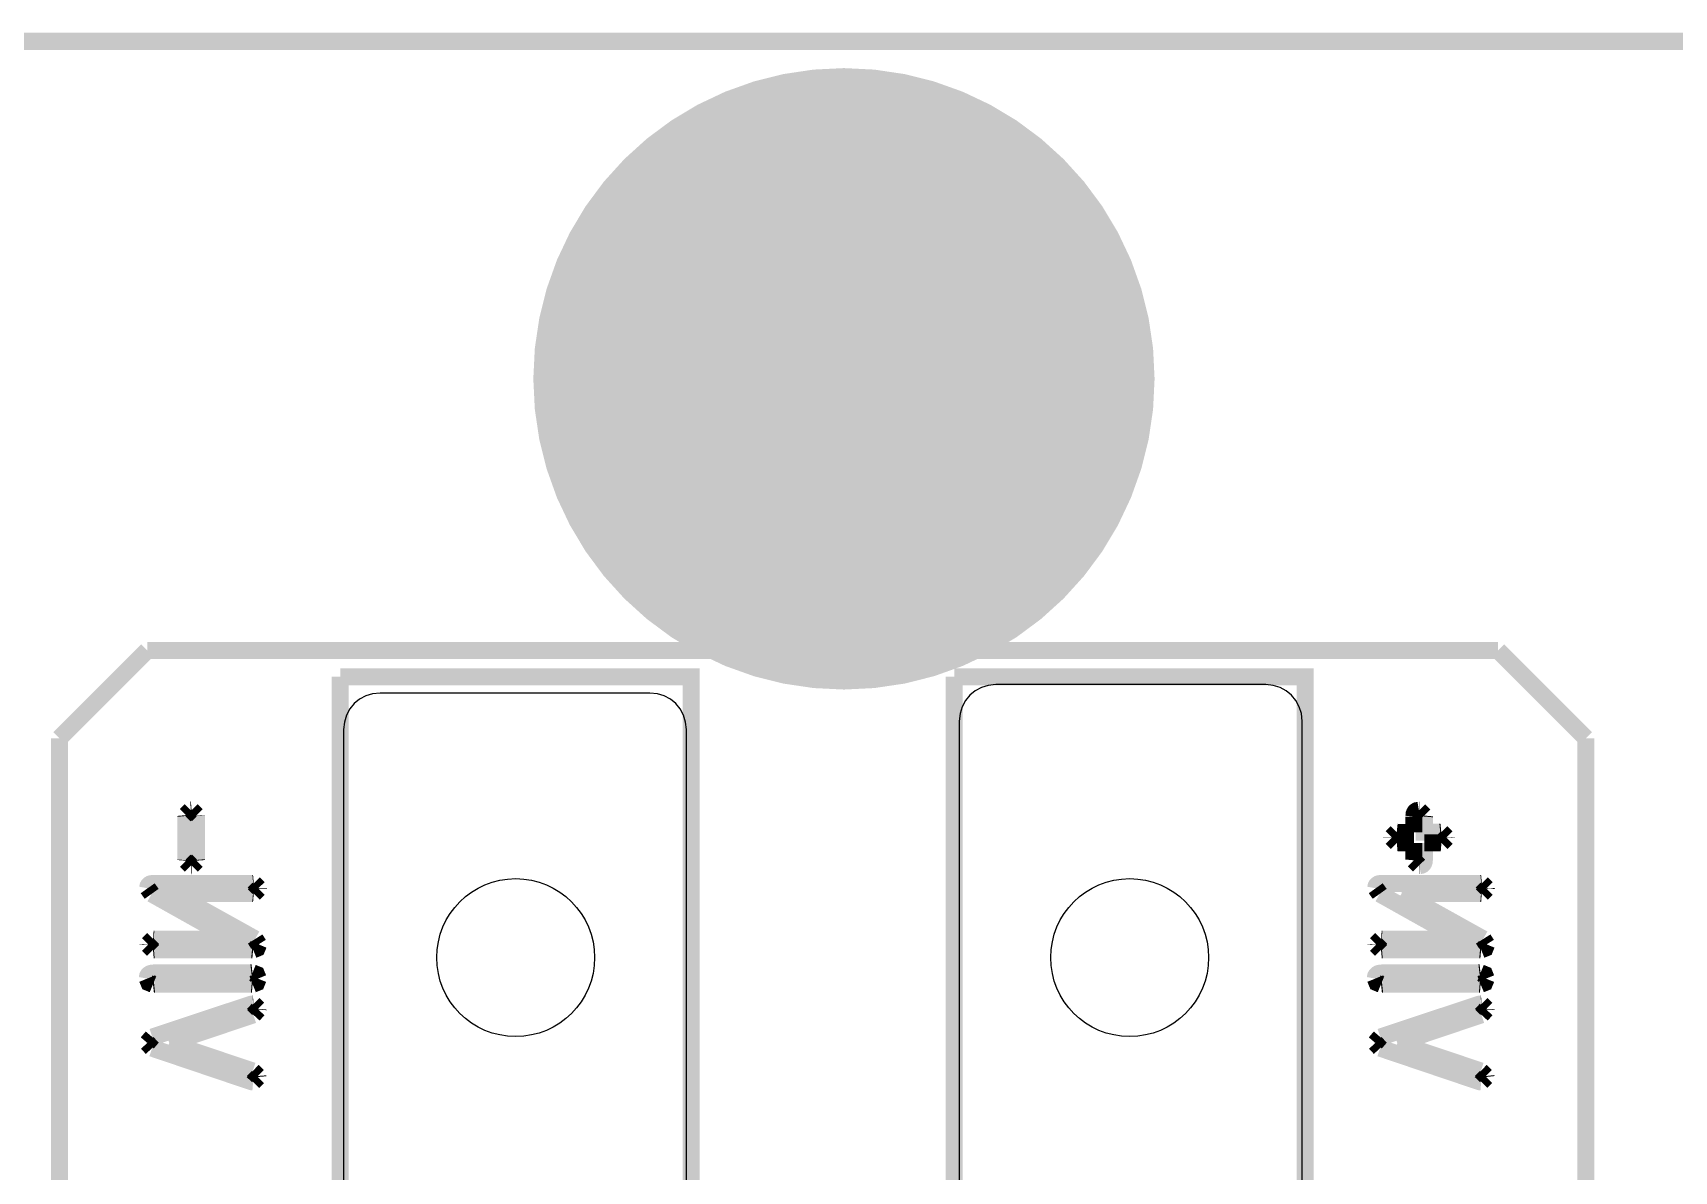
# Model space of a CAD drawing. Header units: millimetres. Extents: x 123.5 to 144.3, y 105.4 to 121.6.
# Drawn here: x 129.189 to 130.453, y 115.08 to 115.956 of the extents above; entities that cross this region are included whole.
import ezdxf

# ---------------------------------------------------------------- set-up
doc = ezdxf.new("R2010")
doc.units = ezdxf.units.MM
doc.layers.add('DESC', color=250, linetype='Continuous')

# ---------------------------------------------------------------- blocks, each defined once
blk = doc.blocks.new('EPAD')
at = {"const_width": 0.5}
blk.add_lwpolyline([(-0.25, 0, 1), (0.25, 0, 1)], format="xyb", close=True, dxfattribs=at)
blk = doc.blocks.new('mufla rampa')
at = {"const_width": 0.008}
for points in [[(145.75712, 110.84579), (150.3083, 110.84579), (150.3083, 113.75524), (145.75712, 113.75524), (145.75712, 110.84579)], [(145.75712, 110.84579), (150.3083, 110.84579), (150.3083, 113.75524), (145.75712, 113.75524), (145.75712, 110.84579)], [(145.75712, 110.84579), (150.3083, 110.84579), (150.3083, 113.75524), (145.75712, 113.75524), (145.75712, 110.84579)], [(146.28074, 113.43004), (146.32169, 113.47099)], [(146.28074, 113.43004), (146.32169, 113.47099)], [(146.28074, 113.43004), (146.32169, 113.47099)], [(146.32169, 113.47099), (146.95224, 113.47099)], [(146.32169, 113.47099), (146.95224, 113.47099)], [(146.32169, 113.47099), (146.95224, 113.47099)], [(146.95224, 113.47099), (146.99318, 113.43004)], [(146.95224, 113.47099), (146.99318, 113.43004)], [(146.95224, 113.47099), (146.99318, 113.43004)], [(146.41177, 113.21303), (146.41177, 113.4587)], [(146.57555, 113.21303), (146.57555, 113.4587), (146.41177, 113.4587)], [(146.41177, 113.21303), (146.41177, 113.4587)], [(146.57555, 113.21303), (146.57555, 113.4587), (146.41177, 113.4587)], [(146.41177, 113.21303), (146.41177, 113.4587)], [(146.57555, 113.21303), (146.57555, 113.4587), (146.41177, 113.4587)], [(146.69838, 113.21303), (146.69838, 113.4587)], [(146.86216, 113.21303), (146.86216, 113.4587), (146.69838, 113.4587)], [(146.69838, 113.21303), (146.69838, 113.4587)], [(146.86216, 113.21303), (146.86216, 113.4587), (146.69838, 113.4587)], [(146.69838, 113.21303), (146.69838, 113.4587)], [(146.86216, 113.21303), (146.86216, 113.4587), (146.69838, 113.4587)], [(146.28074, 111.99697), (146.28074, 113.43004)], [(146.28074, 111.99697), (146.28074, 113.43004)], [(146.28074, 111.99697), (146.28074, 113.43004)], [(146.99318, 113.43004), (146.99318, 111.99697)], [(146.99318, 113.43004), (146.99318, 111.99697)], [(146.99318, 113.43004), (146.99318, 111.99697)], [(146.34196, 113.39639), (146.33973, 113.39417)], [(146.34196, 113.39639), (146.33973, 113.39417)], [(146.34196, 113.39639), (146.33973, 113.39417)], [(146.33977, 113.39376), (146.33973, 113.39417)], [(146.33977, 113.39376), (146.33973, 113.39417)], [(146.33977, 113.39376), (146.33973, 113.39417)], [(146.34196, 113.39639), (146.34205, 113.39639)], [(146.34196, 113.39639), (146.34205, 113.39639)], [(146.34196, 113.39639), (146.34205, 113.39639)], [(146.3424, 113.39642), (146.34205, 113.39639)], [(146.3424, 113.39642), (146.34205, 113.39639)], [(146.3424, 113.39642), (146.34205, 113.39639)], [(146.3424, 113.39642), (146.34471, 113.39411)], [(146.3424, 113.39642), (146.34471, 113.39411)], [(146.3424, 113.39642), (146.34471, 113.39411)], [(146.3447, 113.39392), (146.34471, 113.39411)], [(146.3447, 113.39392), (146.34471, 113.39411)], [(146.3447, 113.39392), (146.34471, 113.39411)], [(146.91528, 113.39639), (146.91425, 113.39621), (146.91385, 113.39598), (146.91351, 113.39566), (146.91326, 113.39524), (146.91307, 113.39473), (146.91293, 113.39344)], [(146.91528, 113.39639), (146.91425, 113.39621), (146.91385, 113.39598), (146.91351, 113.39566), (146.91326, 113.39524), (146.91307, 113.39473), (146.91293, 113.39344)], [(146.91528, 113.39639), (146.91425, 113.39621), (146.91385, 113.39598), (146.91351, 113.39566), (146.91326, 113.39524), (146.91307, 113.39473), (146.91293, 113.39344)], [(146.91539, 113.39639), (146.91528, 113.39639)], [(146.91539, 113.39639), (146.91528, 113.39639)], [(146.91539, 113.39639), (146.91528, 113.39639)], [(146.91539, 113.39639), (146.91783, 113.39395)], [(146.91539, 113.39639), (146.91783, 113.39395)], [(146.91539, 113.39639), (146.91783, 113.39395)], [(146.33977, 113.39376), (146.33977, 113.37315)], [(146.33977, 113.39376), (146.33977, 113.37315)], [(146.33977, 113.39376), (146.33977, 113.37315)], [(146.3447, 113.37326), (146.3447, 113.39392)], [(146.3447, 113.37326), (146.3447, 113.39392)], [(146.3447, 113.37326), (146.3447, 113.39392)], [(146.91293, 113.39344), (146.91293, 113.38609)], [(146.91293, 113.39344), (146.91293, 113.38609)], [(146.91293, 113.39344), (146.91293, 113.38609)], [(146.91779, 113.39351), (146.91783, 113.39395)], [(146.91779, 113.39351), (146.91783, 113.39395)], [(146.91779, 113.39351), (146.91783, 113.39395)], [(146.92522, 113.38618), (146.91779, 113.38618), (146.91779, 113.39351)], [(146.92522, 113.38618), (146.91779, 113.38618), (146.91779, 113.39351)], [(146.92522, 113.38618), (146.91779, 113.38618), (146.91779, 113.39351)], [(146.90492, 113.38614), (146.90257, 113.38379)], [(146.90492, 113.38614), (146.90257, 113.38379)], [(146.90492, 113.38614), (146.90257, 113.38379)], [(146.90257, 113.38378), (146.90257, 113.38379)], [(146.90257, 113.38378), (146.90257, 113.38379)], [(146.90257, 113.38378), (146.90257, 113.38379)], [(146.90257, 113.38378), (146.90257, 113.3836)], [(146.90257, 113.38378), (146.90257, 113.3836)], [(146.90257, 113.38378), (146.90257, 113.3836)], [(146.90497, 113.38119), (146.90257, 113.3836)], [(146.90497, 113.38119), (146.90257, 113.3836)], [(146.90497, 113.38119), (146.90257, 113.3836)], [(146.90492, 113.38614), (146.90541, 113.38609)], [(146.90492, 113.38614), (146.90541, 113.38609)], [(146.90492, 113.38614), (146.90541, 113.38609)], [(146.90497, 113.38119), (146.90534, 113.38122)], [(146.90497, 113.38119), (146.90534, 113.38122)], [(146.90497, 113.38119), (146.90534, 113.38122)], [(146.90534, 113.38122), (146.91293, 113.38122)], [(146.90534, 113.38122), (146.91293, 113.38122)], [(146.90534, 113.38122), (146.91293, 113.38122)], [(146.91293, 113.38609), (146.90541, 113.38609)], [(146.91293, 113.38609), (146.90541, 113.38609)], [(146.91293, 113.38609), (146.90541, 113.38609)], [(146.91293, 113.38122), (146.91293, 113.37349)], [(146.91293, 113.38122), (146.91293, 113.37349)], [(146.91293, 113.38122), (146.91293, 113.37349)], [(146.91546, 113.37061), (146.91649, 113.3708), (146.9169, 113.37103), (146.91723, 113.37135), (146.91749, 113.37177), (146.91767, 113.37227), (146.91782, 113.37356), (146.91782, 113.38122)], [(146.91546, 113.37061), (146.91649, 113.3708), (146.9169, 113.37103), (146.91723, 113.37135), (146.91749, 113.37177), (146.91767, 113.37227), (146.91782, 113.37356), (146.91782, 113.38122)], [(146.91546, 113.37061), (146.91649, 113.3708), (146.9169, 113.37103), (146.91723, 113.37135), (146.91749, 113.37177), (146.91767, 113.37227), (146.91782, 113.37356), (146.91782, 113.38122)], [(146.91782, 113.38122), (146.92543, 113.38122)], [(146.91782, 113.38122), (146.92543, 113.38122)], [(146.91782, 113.38122), (146.92543, 113.38122)], [(146.92572, 113.38623), (146.92522, 113.38618)], [(146.92572, 113.38623), (146.92522, 113.38618)], [(146.92572, 113.38623), (146.92522, 113.38618)], [(146.92579, 113.38119), (146.92543, 113.38122)], [(146.92579, 113.38119), (146.92543, 113.38122)], [(146.92579, 113.38119), (146.92543, 113.38122)], [(146.92572, 113.38623), (146.92817, 113.38378)], [(146.92572, 113.38623), (146.92817, 113.38378)], [(146.92572, 113.38623), (146.92817, 113.38378)], [(146.92579, 113.38119), (146.92818, 113.38357)], [(146.92579, 113.38119), (146.92818, 113.38357)], [(146.92579, 113.38119), (146.92818, 113.38357)], [(146.92817, 113.38375), (146.92817, 113.38378)], [(146.92817, 113.38375), (146.92817, 113.38378)], [(146.92817, 113.38375), (146.92817, 113.38378)], [(146.92817, 113.38375), (146.92818, 113.38357)], [(146.92817, 113.38375), (146.92818, 113.38357)], [(146.92817, 113.38375), (146.92818, 113.38357)], [(146.33977, 113.37315), (146.33975, 113.37289)], [(146.33977, 113.37315), (146.33975, 113.37289)], [(146.33977, 113.37315), (146.33975, 113.37289)], [(146.34205, 113.3706), (146.33975, 113.37289)], [(146.34205, 113.3706), (146.33975, 113.37289)], [(146.34205, 113.3706), (146.33975, 113.37289)], [(146.34246, 113.37061), (146.34473, 113.37289)], [(146.34246, 113.37061), (146.34473, 113.37289)], [(146.34246, 113.37061), (146.34473, 113.37289)], [(146.3447, 113.37326), (146.34473, 113.37289)], [(146.3447, 113.37326), (146.34473, 113.37289)], [(146.3447, 113.37326), (146.34473, 113.37289)], [(146.91293, 113.37349), (146.91289, 113.37307)], [(146.91293, 113.37349), (146.91289, 113.37307)], [(146.91293, 113.37349), (146.91289, 113.37307)], [(146.91534, 113.37061), (146.91289, 113.37307)], [(146.91534, 113.37061), (146.91289, 113.37307)], [(146.91534, 113.37061), (146.91289, 113.37307)], [(146.34205, 113.3706), (146.34233, 113.37061)], [(146.34205, 113.3706), (146.34233, 113.37061)], [(146.34205, 113.3706), (146.34233, 113.37061)], [(146.34246, 113.37061), (146.34233, 113.37061)], [(146.34246, 113.37061), (146.34233, 113.37061)], [(146.34246, 113.37061), (146.34233, 113.37061)], [(146.91534, 113.37061), (146.91546, 113.37061)], [(146.91534, 113.37061), (146.91546, 113.37061)], [(146.91534, 113.37061), (146.91546, 113.37061)], [(146.37112, 113.36229), (146.32475, 113.36229), (146.3235, 113.36215), (146.32301, 113.36198), (146.32261, 113.36173), (146.3223, 113.36141), (146.32207, 113.36102), (146.32189, 113.36003)], [(146.37112, 113.36229), (146.32475, 113.36229), (146.3235, 113.36215), (146.32301, 113.36198), (146.32261, 113.36173), (146.3223, 113.36141), (146.32207, 113.36102), (146.32189, 113.36003)], [(146.37112, 113.36229), (146.32475, 113.36229), (146.3235, 113.36215), (146.32301, 113.36198), (146.32261, 113.36173), (146.3223, 113.36141), (146.32207, 113.36102), (146.32189, 113.36003)], [(146.32374, 113.35743), (146.32189, 113.36003)], [(146.32374, 113.35743), (146.32189, 113.36003)], [(146.32374, 113.35743), (146.32189, 113.36003)], [(146.37206, 113.33636), (146.33394, 113.35756), (146.37103, 113.35756)], [(146.37206, 113.33636), (146.33394, 113.35756), (146.37103, 113.35756)], [(146.37206, 113.33636), (146.33394, 113.35756), (146.37103, 113.35756)], [(146.32375, 113.35743), (146.36143, 113.33631), (146.32475, 113.33631)], [(146.32375, 113.35743), (146.36143, 113.33631), (146.32475, 113.33631)], [(146.32375, 113.35743), (146.36143, 113.33631), (146.32475, 113.33631)], [(146.3714, 113.35753), (146.37103, 113.35756)], [(146.3714, 113.35753), (146.37103, 113.35756)], [(146.3714, 113.35753), (146.37103, 113.35756)], [(146.37144, 113.36232), (146.37112, 113.36229)], [(146.37144, 113.36232), (146.37112, 113.36229)], [(146.37144, 113.36232), (146.37112, 113.36229)], [(146.3714, 113.35753), (146.37364, 113.35978)], [(146.3714, 113.35753), (146.37364, 113.35978)], [(146.3714, 113.35753), (146.37364, 113.35978)], [(146.37144, 113.36232), (146.37364, 113.36011)], [(146.37144, 113.36232), (146.37364, 113.36011)], [(146.37144, 113.36232), (146.37364, 113.36011)], [(146.37364, 113.35992), (146.37364, 113.36011)], [(146.37364, 113.35992), (146.37364, 113.36011)], [(146.37364, 113.35992), (146.37364, 113.36011)], [(146.37364, 113.35992), (146.37364, 113.35978)], [(146.37364, 113.35992), (146.37364, 113.35978)], [(146.37364, 113.35992), (146.37364, 113.35978)], [(146.94435, 113.36229), (146.89798, 113.36229), (146.89673, 113.36215), (146.89624, 113.36198), (146.89584, 113.36173), (146.89552, 113.36141), (146.8953, 113.36102), (146.89512, 113.36003)], [(146.94435, 113.36229), (146.89798, 113.36229), (146.89673, 113.36215), (146.89624, 113.36198), (146.89584, 113.36173), (146.89552, 113.36141), (146.8953, 113.36102), (146.89512, 113.36003)], [(146.94435, 113.36229), (146.89798, 113.36229), (146.89673, 113.36215), (146.89624, 113.36198), (146.89584, 113.36173), (146.89552, 113.36141), (146.8953, 113.36102), (146.89512, 113.36003)], [(146.89697, 113.35743), (146.89512, 113.36003)], [(146.89697, 113.35743), (146.89512, 113.36003)], [(146.89697, 113.35743), (146.89512, 113.36003)], [(146.89697, 113.35743), (146.93466, 113.33631), (146.89798, 113.33631)], [(146.89697, 113.35743), (146.93466, 113.33631), (146.89798, 113.33631)], [(146.89697, 113.35743), (146.93466, 113.33631), (146.89798, 113.33631)], [(146.90717, 113.35756), (146.94426, 113.35756)], [(146.94529, 113.33636), (146.90717, 113.35756)], [(146.90717, 113.35756), (146.94426, 113.35756)], [(146.94529, 113.33636), (146.90717, 113.35756)], [(146.90717, 113.35756), (146.94426, 113.35756)], [(146.94529, 113.33636), (146.90717, 113.35756)], [(146.94463, 113.35753), (146.94426, 113.35756)], [(146.94463, 113.35753), (146.94426, 113.35756)], [(146.94463, 113.35753), (146.94426, 113.35756)], [(146.94467, 113.36232), (146.94435, 113.36229)], [(146.94467, 113.36232), (146.94435, 113.36229)], [(146.94467, 113.36232), (146.94435, 113.36229)], [(146.94463, 113.35753), (146.94687, 113.35978)], [(146.94463, 113.35753), (146.94687, 113.35978)], [(146.94463, 113.35753), (146.94687, 113.35978)], [(146.94467, 113.36232), (146.94687, 113.36011)], [(146.94467, 113.36232), (146.94687, 113.36011)], [(146.94467, 113.36232), (146.94687, 113.36011)], [(146.94686, 113.35992), (146.94687, 113.36011)], [(146.94686, 113.35992), (146.94687, 113.36011)], [(146.94686, 113.35992), (146.94687, 113.36011)], [(146.94686, 113.35992), (146.94687, 113.35978)], [(146.94686, 113.35992), (146.94687, 113.35978)], [(146.94686, 113.35992), (146.94687, 113.35978)], [(146.32441, 113.33633), (146.322, 113.33392)], [(146.32441, 113.33633), (146.322, 113.33392)], [(146.32441, 113.33633), (146.322, 113.33392)], [(146.32201, 113.33371), (146.322, 113.33392)], [(146.32201, 113.33371), (146.322, 113.33392)], [(146.32201, 113.33371), (146.322, 113.33392)], [(146.32201, 113.3337), (146.32201, 113.33367)], [(146.32201, 113.3337), (146.32201, 113.33367)], [(146.32201, 113.3337), (146.32201, 113.33367)], [(146.32435, 113.33133), (146.32201, 113.33367)], [(146.32435, 113.33133), (146.32201, 113.33367)], [(146.32435, 113.33133), (146.32201, 113.33367)], [(146.32441, 113.33633), (146.32475, 113.33631)], [(146.32441, 113.33633), (146.32475, 113.33631)], [(146.32441, 113.33633), (146.32475, 113.33631)], [(146.37111, 113.33132), (146.3729, 113.33205), (146.37364, 113.33384)], [(146.37111, 113.33132), (146.3729, 113.33205), (146.37364, 113.33384)], [(146.37111, 113.33132), (146.3729, 113.33205), (146.37364, 113.33384)], [(146.37206, 113.33635), (146.37364, 113.33384)], [(146.37206, 113.33635), (146.37364, 113.33384)], [(146.37206, 113.33635), (146.37364, 113.33384)], [(146.89764, 113.33633), (146.89523, 113.33392)], [(146.89764, 113.33633), (146.89523, 113.33392)], [(146.89764, 113.33633), (146.89523, 113.33392)], [(146.89524, 113.33371), (146.89523, 113.33392)], [(146.89524, 113.33371), (146.89523, 113.33392)], [(146.89524, 113.33371), (146.89523, 113.33392)], [(146.89524, 113.3337), (146.89524, 113.33367)], [(146.89524, 113.3337), (146.89524, 113.33367)], [(146.89524, 113.3337), (146.89524, 113.33367)], [(146.89758, 113.33133), (146.89524, 113.33367)], [(146.89758, 113.33133), (146.89524, 113.33367)], [(146.89758, 113.33133), (146.89524, 113.33367)], [(146.89764, 113.33633), (146.89798, 113.33631)], [(146.89764, 113.33633), (146.89798, 113.33631)], [(146.89764, 113.33633), (146.89798, 113.33631)], [(146.94433, 113.33132), (146.94613, 113.33205), (146.94686, 113.33384)], [(146.94433, 113.33132), (146.94613, 113.33205), (146.94686, 113.33384)], [(146.94433, 113.33132), (146.94613, 113.33205), (146.94686, 113.33384)], [(146.94529, 113.33635), (146.94686, 113.33384)], [(146.94529, 113.33635), (146.94686, 113.33384)], [(146.94529, 113.33635), (146.94686, 113.33384)], [(146.32435, 113.33133), (146.32482, 113.33137)], [(146.32435, 113.33133), (146.32482, 113.33137)], [(146.32435, 113.33133), (146.32482, 113.33137)], [(146.32482, 113.33137), (146.37057, 113.33137)], [(146.32482, 113.33137), (146.37057, 113.33137)], [(146.32482, 113.33137), (146.37057, 113.33137)], [(146.37111, 113.33132), (146.37057, 113.33137)], [(146.37111, 113.33132), (146.37057, 113.33137)], [(146.37111, 113.33132), (146.37057, 113.33137)], [(146.89758, 113.33133), (146.89805, 113.33137)], [(146.89758, 113.33133), (146.89805, 113.33137)], [(146.89758, 113.33133), (146.89805, 113.33137)], [(146.89805, 113.33137), (146.9438, 113.33137)], [(146.89805, 113.33137), (146.9438, 113.33137)], [(146.89805, 113.33137), (146.9438, 113.33137)], [(146.94433, 113.33132), (146.9438, 113.33137)], [(146.94433, 113.33132), (146.9438, 113.33137)], [(146.94433, 113.33132), (146.9438, 113.33137)], [(146.37028, 113.32049), (146.32498, 113.32049), (146.32354, 113.32033), (146.32297, 113.32013), (146.32251, 113.31984), (146.32215, 113.31948), (146.32189, 113.31903), (146.32169, 113.31789)], [(146.37028, 113.32049), (146.32498, 113.32049), (146.32354, 113.32033), (146.32297, 113.32013), (146.32251, 113.31984), (146.32215, 113.31948), (146.32189, 113.31903), (146.32169, 113.31789)], [(146.37028, 113.32049), (146.32498, 113.32049), (146.32354, 113.32033), (146.32297, 113.32013), (146.32251, 113.31984), (146.32215, 113.31948), (146.32189, 113.31903), (146.32169, 113.31789)], [(146.32436, 113.31522), (146.32246, 113.316), (146.32169, 113.31789)], [(146.32436, 113.31522), (146.32246, 113.316), (146.32169, 113.31789)], [(146.32436, 113.31522), (146.32246, 113.316), (146.32169, 113.31789)], [(146.37081, 113.32055), (146.37028, 113.32049)], [(146.37081, 113.32055), (146.37028, 113.32049)], [(146.37081, 113.32055), (146.37028, 113.32049)], [(146.37081, 113.32055), (146.37269, 113.31979), (146.37345, 113.31791)], [(146.37081, 113.32055), (146.37269, 113.31979), (146.37345, 113.31791)], [(146.37081, 113.32055), (146.37269, 113.31979), (146.37345, 113.31791)], [(146.37086, 113.31524), (146.37271, 113.31598), (146.37345, 113.31782)], [(146.37086, 113.31524), (146.37271, 113.31598), (146.37345, 113.31782)], [(146.37086, 113.31524), (146.37271, 113.31598), (146.37345, 113.31782)], [(146.37345, 113.31789), (146.37345, 113.31791)], [(146.37345, 113.31789), (146.37345, 113.31791)], [(146.37345, 113.31789), (146.37345, 113.31791)], [(146.37345, 113.31789), (146.37345, 113.31782)], [(146.37345, 113.31789), (146.37345, 113.31782)], [(146.37345, 113.31789), (146.37345, 113.31782)], [(146.94351, 113.32049), (146.89821, 113.32049), (146.89677, 113.32033), (146.8962, 113.32013), (146.89574, 113.31984), (146.89538, 113.31948), (146.89512, 113.31903), (146.89492, 113.31789)], [(146.94351, 113.32049), (146.89821, 113.32049), (146.89677, 113.32033), (146.8962, 113.32013), (146.89574, 113.31984), (146.89538, 113.31948), (146.89512, 113.31903), (146.89492, 113.31789)], [(146.94351, 113.32049), (146.89821, 113.32049), (146.89677, 113.32033), (146.8962, 113.32013), (146.89574, 113.31984), (146.89538, 113.31948), (146.89512, 113.31903), (146.89492, 113.31789)], [(146.89758, 113.31522), (146.89569, 113.316), (146.89492, 113.31789)], [(146.89758, 113.31522), (146.89569, 113.316), (146.89492, 113.31789)], [(146.89758, 113.31522), (146.89569, 113.316), (146.89492, 113.31789)], [(146.94404, 113.32055), (146.94351, 113.32049)], [(146.94404, 113.32055), (146.94351, 113.32049)], [(146.94404, 113.32055), (146.94351, 113.32049)], [(146.94404, 113.32055), (146.94592, 113.31979), (146.94668, 113.31791)], [(146.94404, 113.32055), (146.94592, 113.31979), (146.94668, 113.31791)], [(146.94404, 113.32055), (146.94592, 113.31979), (146.94668, 113.31791)], [(146.94409, 113.31524), (146.94593, 113.31598), (146.94668, 113.31782)], [(146.94409, 113.31524), (146.94593, 113.31598), (146.94668, 113.31782)], [(146.94409, 113.31524), (146.94593, 113.31598), (146.94668, 113.31782)], [(146.94668, 113.31789), (146.94668, 113.31791)], [(146.94668, 113.31789), (146.94668, 113.31791)], [(146.94668, 113.31789), (146.94668, 113.31791)], [(146.94668, 113.31789), (146.94668, 113.31782)], [(146.94668, 113.31789), (146.94668, 113.31782)], [(146.94668, 113.31789), (146.94668, 113.31782)], [(146.32436, 113.31522), (146.32491, 113.31528)], [(146.32436, 113.31522), (146.32491, 113.31528)], [(146.32436, 113.31522), (146.32491, 113.31528)], [(146.32491, 113.31528), (146.37037, 113.31528)], [(146.32491, 113.31528), (146.37037, 113.31528)], [(146.32491, 113.31528), (146.37037, 113.31528)], [(146.37086, 113.31524), (146.37037, 113.31528)], [(146.37086, 113.31524), (146.37037, 113.31528)], [(146.37086, 113.31524), (146.37037, 113.31528)], [(146.89758, 113.31522), (146.89814, 113.31528)], [(146.89758, 113.31522), (146.89814, 113.31528)], [(146.89758, 113.31522), (146.89814, 113.31528)], [(146.89814, 113.31528), (146.9436, 113.31528)], [(146.89814, 113.31528), (146.9436, 113.31528)], [(146.89814, 113.31528), (146.9436, 113.31528)], [(146.94409, 113.31524), (146.94359, 113.31528)], [(146.94409, 113.31524), (146.94359, 113.31528)], [(146.94409, 113.31524), (146.94359, 113.31528)], [(146.37105, 113.306), (146.37024, 113.3059), (146.36948, 113.30568), (146.32402, 113.29058)], [(146.37105, 113.306), (146.37024, 113.3059), (146.36948, 113.30568), (146.32402, 113.29058)], [(146.37105, 113.306), (146.37024, 113.3059), (146.36948, 113.30568), (146.32402, 113.29058)], [(146.37125, 113.30601), (146.37105, 113.306)], [(146.37125, 113.30601), (146.37105, 113.306)], [(146.37125, 113.30601), (146.37105, 113.306)], [(146.37119, 113.301), (146.37345, 113.30347)], [(146.37119, 113.301), (146.37345, 113.30347)], [(146.37119, 113.301), (146.37345, 113.30347)], [(146.37125, 113.30601), (146.37348, 113.30379)], [(146.37125, 113.30601), (146.37348, 113.30379)], [(146.37125, 113.30601), (146.37348, 113.30379)], [(146.37345, 113.30347), (146.37348, 113.30379)], [(146.37345, 113.30347), (146.37348, 113.30379)], [(146.37345, 113.30347), (146.37348, 113.30379)], [(146.94428, 113.306), (146.94347, 113.3059), (146.94271, 113.30568), (146.89725, 113.29058)], [(146.94428, 113.306), (146.94347, 113.3059), (146.94271, 113.30568), (146.89725, 113.29058)], [(146.94428, 113.306), (146.94347, 113.3059), (146.94271, 113.30568), (146.89725, 113.29058)], [(146.94448, 113.30601), (146.94428, 113.306)], [(146.94448, 113.30601), (146.94428, 113.306)], [(146.94448, 113.30601), (146.94428, 113.306)], [(146.94442, 113.301), (146.94668, 113.30347)], [(146.94442, 113.301), (146.94668, 113.30347)], [(146.94442, 113.301), (146.94668, 113.30347)], [(146.94448, 113.30601), (146.9467, 113.30379)], [(146.94448, 113.30601), (146.9467, 113.30379)], [(146.94448, 113.30601), (146.9467, 113.30379)], [(146.94668, 113.30347), (146.9467, 113.30379)], [(146.94668, 113.30347), (146.9467, 113.30379)], [(146.94668, 113.30347), (146.9467, 113.30379)], [(146.33197, 113.28779), (146.37119, 113.301)], [(146.33197, 113.28779), (146.37119, 113.301)], [(146.33197, 113.28779), (146.37119, 113.301)], [(146.9052, 113.28779), (146.94442, 113.301)], [(146.9052, 113.28779), (146.94442, 113.301)], [(146.9052, 113.28779), (146.94442, 113.301)], [(146.32402, 113.29058), (146.32169, 113.28786)], [(146.32402, 113.29058), (146.32169, 113.28786)], [(146.32402, 113.29058), (146.32169, 113.28786)], [(146.32395, 113.28544), (146.32169, 113.28786)], [(146.32395, 113.28544), (146.32169, 113.28786)], [(146.32395, 113.28544), (146.32169, 113.28786)], [(146.37092, 113.27476), (146.33197, 113.28779)], [(146.37092, 113.27476), (146.33197, 113.28779)], [(146.37092, 113.27476), (146.33197, 113.28779)], [(146.89725, 113.29058), (146.89492, 113.28786)], [(146.89725, 113.29058), (146.89492, 113.28786)], [(146.89725, 113.29058), (146.89492, 113.28786)], [(146.89718, 113.28544), (146.89492, 113.28786)], [(146.89718, 113.28544), (146.89492, 113.28786)], [(146.89718, 113.28544), (146.89492, 113.28786)], [(146.94415, 113.27476), (146.9052, 113.28779)], [(146.94415, 113.27476), (146.9052, 113.28779)], [(146.94415, 113.27476), (146.9052, 113.28779)], [(146.32395, 113.28544), (146.36996, 113.2699), (146.37062, 113.26973), (146.3711, 113.26969)], [(146.32395, 113.28544), (146.36996, 113.2699), (146.37062, 113.26973), (146.3711, 113.26969)], [(146.32395, 113.28544), (146.36996, 113.2699), (146.37062, 113.26973), (146.3711, 113.26969)], [(146.89718, 113.28544), (146.94319, 113.2699), (146.94385, 113.26973), (146.94433, 113.26969)], [(146.89718, 113.28544), (146.94319, 113.2699), (146.94385, 113.26973), (146.94433, 113.26969)], [(146.89718, 113.28544), (146.94319, 113.2699), (146.94385, 113.26973), (146.94433, 113.26969)], [(146.37092, 113.27476), (146.37332, 113.27241)], [(146.37092, 113.27476), (146.37332, 113.27241)], [(146.37092, 113.27476), (146.37332, 113.27241)], [(146.37111, 113.26969), (146.37336, 113.27195)], [(146.37111, 113.26969), (146.37336, 113.27195)], [(146.37111, 113.26969), (146.37336, 113.27195)], [(146.37332, 113.27241), (146.37336, 113.27195)], [(146.37332, 113.27241), (146.37336, 113.27195)], [(146.37332, 113.27241), (146.37336, 113.27195)], [(146.94414, 113.27476), (146.94654, 113.27241)], [(146.94414, 113.27476), (146.94654, 113.27241)], [(146.94414, 113.27476), (146.94654, 113.27241)], [(146.94434, 113.26969), (146.94659, 113.27195)], [(146.94434, 113.26969), (146.94659, 113.27195)], [(146.94434, 113.26969), (146.94659, 113.27195)], [(146.94654, 113.27241), (146.94659, 113.27195)], [(146.94654, 113.27241), (146.94659, 113.27195)], [(146.94654, 113.27241), (146.94659, 113.27195)], [(146.3711, 113.26969), (146.37111, 113.26969)], [(146.3711, 113.26969), (146.37111, 113.26969)], [(146.3711, 113.26969), (146.37111, 113.26969)], [(146.94433, 113.26969), (146.94434, 113.26969)], [(146.94433, 113.26969), (146.94434, 113.26969)], [(146.94433, 113.26969), (146.94434, 113.26969)]]:
    blk.add_lwpolyline(points, dxfattribs=at)
for points in [[(146.86074, 113.22204), (146.86074, 113.43804), (146.86041, 113.44152), (146.85943, 113.44473), (146.85789, 113.44762), (146.85583, 113.45013), (146.85333, 113.45218), (146.85043, 113.45373), (146.84722, 113.4547), (146.84374, 113.45504), (146.71774, 113.45504), (146.71427, 113.4547), (146.71105, 113.45373), (146.70816, 113.45218), (146.70566, 113.45013), (146.7036, 113.44762), (146.70206, 113.44473), (146.70108, 113.44152), (146.70074, 113.43804), (146.70074, 113.22204)], [(146.57334, 113.2181), (146.57334, 113.4341), (146.573, 113.43758), (146.57203, 113.44079), (146.57048, 113.44369), (146.56843, 113.44619), (146.56592, 113.44825), (146.56303, 113.44979), (146.55982, 113.45077), (146.55634, 113.4511), (146.43034, 113.4511), (146.42687, 113.45077), (146.42365, 113.44979), (146.42076, 113.44825), (146.41826, 113.44619), (146.4162, 113.44369), (146.41465, 113.44079), (146.41368, 113.43758), (146.41334, 113.4341), (146.41334, 113.2181)]]:
    blk.add_lwpolyline(points)
for centre in [(146.49366, 113.32768), (146.49366, 113.32768), (146.49366, 113.32768), (146.78027, 113.32768), (146.78027, 113.32768), (146.78027, 113.32768)]:
    blk.add_circle(centre, 0.03685)
at = {"xscale": 0.29, "yscale": 0.29}
blk.add_blockref('EPAD', (146.64689, 113.59776), dxfattribs=at)

msp = doc.modelspace()

# ---------------------------------------------------------------- block references
at = {"layer": 'DESC', "xscale": 1.65, "yscale": 1.65, "zscale": 1.65}
msp.add_blockref('mufla rampa', (-112.1538, -71.7467), dxfattribs=at)

doc.saveas('drawing.dxf')
